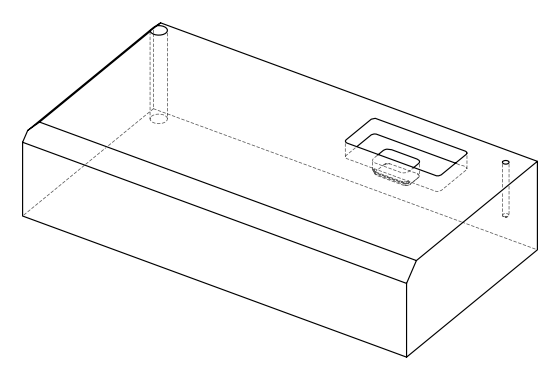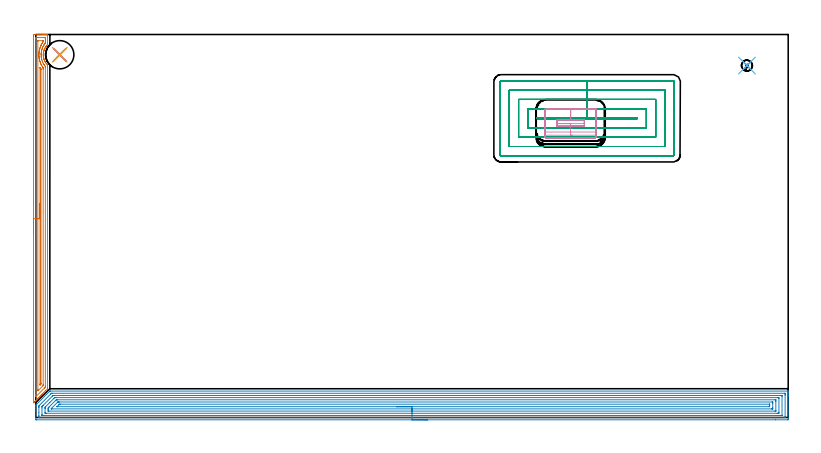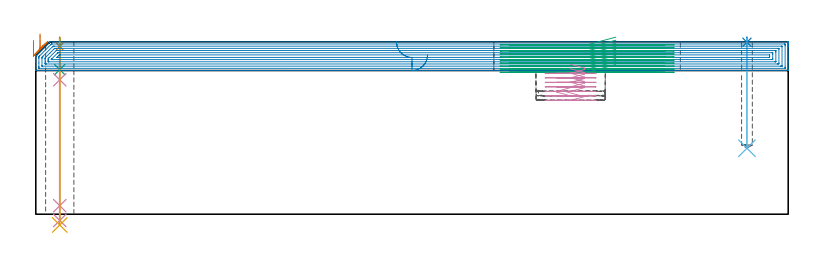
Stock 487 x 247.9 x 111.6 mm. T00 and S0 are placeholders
(PLAN: 10 operations, 7 tool changes, 63.2 min)
(1 SPOT_DRILL | STEP1HOLE | NXT0321_9005460120000 | 0.05 min | 182 mm3)
(2 SPOT_DRILL_1 | STEP1POCKET | NXT0321_9005460120000 | 0.03 min | 0 mm3)
(3 DRILL_BLIND_HOLE_INTO_CENTER | STEP1HOLE | NXT0301_128 | 0.08 min | 1724 mm3)
(4 GUN_DRILL_THROUGH_HOLE | STEP1HOLE | UGT0307_008 | 0.56 min | 8937 mm3)
(5 DRILL_TO_ENLARGE_THROUGH_HOLE | STEP1HOLE | UGT0301_252 | 0.48 min | 18450 mm3)
(6 DRILL_BLIND_HOLE_INTO_CENTER_1 | STEP1POCKET | UGT0301_465 | 0.29 min | 2563 mm3)
(7 AREA_MILL | FG_CHAMFER_SURFACE | UGT0205_001 | 7.57 min | 10071 mm3)
(8 AREA_MILL_1 | FG_CHAMFER_SURFACE_1 | UGT0205_001 | 27.45 min | 83752 mm3)
(9 MILL_RECTANGULAR_POCKET | POCKET_RECTANGULAR_STRAIGHT | NXT0201_009 | Follow Part, ap 2, ae 75% | 23.92 min | 133985 mm3)
(10 MILL_RECTANGULAR_POCKET_1 | POCKET_RECTANGULAR_STRAIGHT_1 | UGT0201_092 | Follow Part, ap 3, ae 75% | 2.78 min | 23787 mm3)
(TOOL NXT0321_9005460120000 | NC Spot Drill, 142deg, 12mm, Carbide, Uncoated | D12 PA142 FL30 Z2)
(TOOL NXT0301_128 | Carbide Drill 12mm [861.1-1200-036A1-GP GC34] | D12 PA150 FL37.4 Z2)
(TOOL UGT0307_008 | Gun Drill 11 mm | D11 PA130 FL24 Z1)
(TOOL UGT0301_252 | Twist Drill 18.3 mm | D18.3 PA118 FL135 Z2)
(TOOL UGT0301_465 | Carbide Drill 7.0 mm | D7 PA118 FL69 Z2)
(TOOL UGT0205_001 | Chamfer Mill 20 x 3 x 45 deg. | D20 FL50 Z2)
(TOOL NXT0201_009 | ENDMILL 8mm [2P460-0800-NA 1630] | D8 FL26 Z6)
(TOOL UGT0201_092 | End mill 12 mm | D12 R1 FL26 Z4)
(OP 1 SPOT_DRILL)
G17 G21 G94 G90
T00 M6
G54
G17 G0 G90 X15.5 Y234.8 S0 M3
G43 Z121.6 H0
G94 G81 G98 Z108.6 F250. R114.6
G80
M5
M2
(OP 2 SPOT_DRILL_1)
G17 G21 G94 G90
T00 M6
G54
G17 G0 G90 X460.3 Y227.8 S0 M3
G43 Z121.6 H0
G94 G81 G98 Z111.299 F250. R114.6
G80
M5
M2
(OP 3 DRILL_BLIND_HOLE_INTO_CENTER)
G17 G21 G94 G90
T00 M6
G54
G17 G0 G90 X15.5 Y234.8 S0 M3
G43 Z121.6 H1
G94 G81 G98 Z93.6 F250. R113.6
G80
M5
M2
(OP 4 GUN_DRILL_THROUGH_HOLE)
G17 G21 G94 G90
T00 M6
G54
G17 G0 G90 X15.5 Y234.8 M8
G43 Z121.6 H0
Z106.74
S716 M3
G94 G1 Z87.009 F125. M26
G4 X.084
Z5.5 F250.
G4 X.084
Z-4.065 F125.
G4 X.084
M5
M9
G0 Z106.74
Z121.6
M2
(OP 5 DRILL_TO_ENLARGE_THROUGH_HOLE)
G17 G21 G94 G90
T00 M6
G54
G17 G0 G90 X15.5 Y234.8 S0 M3
G43 Z121.6 H0
G94 G73 G98 Z-6.998 F250. Q16.943 R113.6
G80
M5
M2
(OP 6 DRILL_BLIND_HOLE_INTO_CENTER_1)
G17 G21 G94 G90
T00 M6
G54
G17 G0 G90 X460.3 Y227.8 S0 M3
G43 Z121.6 H0
G94 G81 G98 Z42.7 F250. R113.6
G80
M5
M2
(OP 7 AREA_MILL)
G17 G21 G94 G90
T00 M6
G54
G17 G0 G90 X-1.5 Y118.7 S1061 M3
G43 Z121.6 H0
Z112.5
G94 G1 Y118.738 Z111.628 F250.
Y118.852 Z110.763
Y119.041 Z109.912
Y119.303 Z109.08
Y119.637 Z108.274
Y120.04 Z107.5
Y120.508 Z106.764
Y121.04 Z106.072
Y121.629 Z105.429
Y122.272 Z104.84
Y122.964 Z104.308
Y123.7 Z103.84
Y124.474 Z103.437
Y125.28 Z103.103
Y126.112 Z102.841
Y126.963 Z102.652
Y127.828 Z102.538
Y128.7 Z102.5
Y246.966
X-1.499 Y247.304 Z102.501
X-1.494 Y247.851 Z102.504
X-1.491 Y247.892 Z102.506
X-0.949 Y247.897 Z103.048
X-0.355 Y247.9 Z103.642
X4.383 Z108.377
X4.973 Z108.97
X5.271 Z109.268
X5.861 Z109.858
X6.16 Z110.155
X6.757 Z110.757
X7.049 Z111.048
X7.23 Z111.229
X7.566 Y247.893 Z111.557
X7.597 Y247.89 Z111.588
X7.6 Y247.75 Z111.6
Y241.507
X7.597 Y241.344 Z111.589
X7.545 Y241.279 Z111.541
X7.199 Y240.912 Z111.197
X7.049 Y240.73 Z111.045
X6.758 Y240.382 Z110.757
X6.61 Y240.182 Z110.61
X6.49 Y240.018 Z110.489
X6.205 Y239.575 Z110.205
X5.941 Y239.124 Z109.939
X5.876 Y239.002 Z109.874
X5.796 Y238.832 Z109.792
X5.693 Y238.618 Z109.691
X5.639 Y238.495 Z109.638
X5.593 Y238.387 Z109.59
X5.524 Y238.23 Z109.523
X5.494 Y238.147 Z109.493
X5.418 Y237.941 Z109.414
X5.359 Y237.785 Z109.357
X5.292 Y237.578 Z109.292
X5.214 Y237.336 Z109.214
X5.199 Y237.277 Z109.199
X5.141 Y237.049 Z109.138
X5.098 Y236.89 Z109.098
X5. Y236.442 Z109.
X4.975 Y236.27 Z108.975
X4.932 Y235.971 Z108.932
X4.906 Y235.711 Z108.903
X4.894 Y235.611 Z108.893
X4.888 Y235.548 Z108.886
X4.882 Y235.437 Z108.879
X4.869 Y235.151 Z108.859
X4.865 Y235.101 Z108.857
X4.863 Y235.009 Z108.858
Y234.956 Z108.856
X4.861 Y234.797 Z108.853
Y234.783 Z108.854
X4.86 Y234.653 Z108.855
X4.862 Y234.604 Z108.857
X4.867 Y234.462 Z108.864
X4.876 Y234.283 Z108.87
X4.878 Y234.206 Z108.874
X4.901 Y233.931 Z108.899
X4.915 Y233.759 Z108.914
X4.949 Y233.482 Z108.949
X4.992 Y233.207 Z108.991
X5.029 Y233.036 Z109.026
X5.064 Y232.865 Z109.062
X5.174 Y232.417 Z109.173
X5.255 Y232.144 Z109.253
X5.306 Y231.971 Z109.304
X5.336 Y231.884 Z109.335
X5.403 Y231.698 Z109.4
X5.451 Y231.562 Z109.45
X5.465 Y231.522 Z109.464
X5.646 Y231.077 Z109.645
X5.759 Y230.836 Z109.755
X5.774 Y230.807 Z109.77
X5.875 Y230.6 Z109.874
X5.99 Y230.394 Z109.989
X6.108 Y230.183 Z110.108
X6.278 Y229.915 Z110.276
X6.393 Y229.732 Z110.392
X6.698 Y229.289 Z110.697
X6.759 Y229.211 Z110.757
X6.918 Y229.023 Z110.915
X7.109 Y228.797 Z111.106
X7.493 Y228.373 Z111.492
X7.5 Y228.365 Z111.498
X7.601 Y228.267 Z111.583
X7.6 Y227.685 Z111.6
Y19.013
X7.594 Y18.595 Z111.592
X7.53 Y18.53 Z111.529
X7.493 Y18.492 Z111.492
X6.23 Y17.23 Z110.229
X5.339 Y16.338 Z109.338
X4.447 Y15.446 Z108.446
X4.383 Y15.381 Z108.379
X4.319 Y15.319 Z108.318
X4.149 Y15.149 Z108.148
X4.087 Y15.085 Z108.083
X4.024 Y15.024 Z108.023
X3.852 Y14.852 Z107.851
X3.79 Y14.789 Z107.787
X3.729 Y14.729 Z107.728
X3.555 Y14.554 Z107.554
X3.494 Y14.493 Z107.491
X3.434 Y14.433 Z107.433
X3.258 Y14.257 Z107.257
X3.198 Y14.197 Z107.195
X3.139 Y14.138 Z107.138
X2.96 Y13.96 Z106.959
X2.902 Y13.9 Z106.899
X2.844 Y13.843 Z106.843
X2.663 Y13.663 Z106.662
X2.606 Y13.604 Z106.602
X2.549 Y13.548 Z106.547
X2.366 Y13.365 Z106.365
X2.309 Y13.308 Z106.306
X2.253 Y13.253 Z106.252
X2.069 Y13.068 Z106.068
X2.013 Y13.012 Z106.01
X1.958 Y12.958 Z105.957
X1.771 Y12.771 Z105.77
X1.717 Y12.716 Z105.714
X1.663 Y12.663 Z105.662
X1.474 Y12.474 Z105.473
X1.421 Y12.419 Z105.418
X1.368 Y12.367 Z105.367
X1.177 Y12.176 Z105.176
X1.125 Y12.123 Z105.122
X1.073 Y12.072 Z105.072
X0.88 Y11.879 Z104.879
X0.828 Y11.827 Z104.825
X0.778 Y11.777 Z104.777
X0.582 Y11.582 Z104.581
X0.532 Y11.531 Z104.529
X0.483 Y11.482 Z104.481
X0.285 Y11.285 Z104.284
X0.236 Y11.235 Z104.233
X0.187 Y11.187 Z104.186
X-0.012 Y10.987 Z103.987
X-0.06 Y10.939 Z103.937
X-0.108 Y10.892 Z103.891
X-0.309 Y10.69 Z103.69
X-0.356 Y10.642 Z103.641
X-0.403 Y10.597 Z103.596
X-0.607 Y10.393 Z103.392
X-0.653 Y10.346 Z103.345
X-0.698 Y10.302 Z103.301
X-0.904 Y10.096 Z103.095
X-0.949 Y10.05 Z103.048
X-1.08 Y9.92 Z102.92
X-1.191 Y9.809 Z102.809
X-1.499 Y9.501 Z102.499
X-1.5 Y9.727 Z102.5
Y128.7
X-0.086 Z103.914
X-0.085 Y245.521 Z103.915
X-0.084 Y245.545 Z103.916
X-0.06 Y245.89 Z103.94
X0.453 Y245.898 Z104.453
X0.828 Y245.899 Z104.828
X1.339 Y245.9 Z105.339
X4.894 Z108.894
X5.271 Y245.899 Z109.271
X5.785 Y245.897 Z109.785
X6.16 Y245.89 Z110.16
X6.184 Y245.521 Z110.184
X6.185 Y245.496 Z110.185
X6.186 Y244.629 Z110.186
Y243.737
X6.185 Y242.845 Z110.185
X6.184 Y242.821 Z110.184
X6.16 Y242.302 Z110.16
X6.007 Y242.107 Z110.007
X5.888 Y241.954 Z109.888
X5.623 Y241.601 Z109.623
X5.271 Y241.095 Z109.271
X5.258 Y241.075 Z109.258
X5.25 Y241.062 Z109.25
X4.928 Y240.515 Z108.928
X4.736 Y240.17 Z108.736
X4.621 Y239.931 Z108.621
X4.383 Y239.421 Z108.383
X4.34 Y239.322 Z108.34
X4.323 Y239.278 Z108.323
X4.099 Y238.672 Z108.099
X4.006 Y238.387 Z108.006
X3.886 Y237.994 Z107.886
X3.755 Y237.495 Z107.755
X3.727 Y237.378 Z107.727
X3.706 Y237.282 Z107.706
X3.644 Y236.975 Z107.644
X3.587 Y236.603 Z107.587
X3.494 Y235.897 Z107.494
X3.479 Y235.727 Z107.479
X3.478 Y235.711 Z107.478
X3.46 Y235.286 Z107.46
X3.446 Y234.868 Z107.446
X3.447 Y234.82 Z107.447
X3.475 Y233.947 Z107.475
X3.476 Y233.928 Z107.476
X3.494 Y233.712 Z107.494
X3.572 Y233.036 Z107.572
X3.578 Y232.994 Z107.578
X3.586 Y232.944 Z107.586
X3.67 Y232.508 Z107.67
X3.75 Y232.144 Z107.75
X3.835 Y231.802 Z107.835
X3.992 Y231.253 Z107.992
X4.257 Y230.487 Z108.257
X4.307 Y230.361 Z108.307
X4.383 Y230.182 Z108.383
X4.716 Y229.469 Z108.716
X5.149 Y228.7 Z109.149
X5.226 Y228.577 Z109.226
X5.271 Y228.509 Z109.271
X5.605 Y228.023 Z109.605
X5.854 Y227.685 Z109.854
X6.16 Y227.297 Z110.16
X6.184 Y226.794 Z110.184
X6.185 Y226.769 Z110.185
X6.186 Y20.797 Z110.186
X6.184 Y19.905 Z110.184
X6.183 Y19.882 Z110.183
X6.16 Y19.622 Z110.16
X5.86 Y19.315 Z109.86
X5.563 Y19.013 Z109.563
X0.212 Y13.663 Z104.212
X0.073 Y13.529 Z104.073
X-0.06 Y13.402 Z103.94
X-0.083 Y13.663 Z103.917
X-0.084 Y13.687 Z103.916
X-0.086 Y14.554 Z103.914
Y128.7
X1.328 Z105.328
X1.329 Y243.737 Z105.329
X1.33 Y243.835 Z105.33
X1.333 Y243.882 Z105.333
X1.334 Y243.887 Z105.334
X1.347 Y243.891 Z105.347
X1.393 Y243.896 Z105.393
X1.555 Y243.9 Z105.555
X4.383 Z108.383
X4.545 Y243.898 Z108.545
X4.653 Y243.895 Z108.653
X4.739 Y243.89 Z108.739
X4.765 Y243.882 Z108.765
X4.766 Y243.866 Z108.766
X4.768 Y243.737 Z108.768
X4.766 Y243.353 Z108.766
X4.763 Y243.227 Z108.763
X4.452 Y242.776 Z108.452
X4.383 Y242.671 Z108.383
X4.105 Y242.232 Z108.105
X3.935 Y241.954 Z107.935
X3.773 Y241.674 Z107.773
X3.494 Y241.158 Z107.494
X3.462 Y241.094 Z107.462
X3.447 Y241.062 Z107.447
X3.189 Y240.477 Z107.189
X3.061 Y240.17 Z107.061
X2.936 Y239.839 Z106.936
X2.736 Y239.278 Z106.736
X2.704 Y239.18 Z106.704
X2.606 Y238.864 Z106.606
X2.504 Y238.488 Z106.504
X2.479 Y238.387 Z106.479
X2.336 Y237.765 Z106.336
X2.279 Y237.495 Z106.279
X2.202 Y237.008 Z106.202
X2.151 Y236.603 Z106.151
X2.105 Y236.214 Z106.105
X2.066 Y235.711 Z106.066
X2.047 Y235.38 Z106.047
X2.036 Y234.82 Z106.036
X2.045 Y234.491 Z106.045
X2.066 Y233.928 Z106.066
X2.09 Y233.554 Z106.09
X2.145 Y233.036 Z106.145
X2.205 Y232.546 Z106.205
X2.276 Y232.144 Z106.276
X2.426 Y231.433 Z106.426
X2.471 Y231.253 Z106.471
X2.606 Y230.75 Z106.606
X2.726 Y230.361 Z106.726
X2.784 Y230.182 Z106.784
X3.045 Y229.469 Z107.045
X3.153 Y229.203 Z107.153
X3.376 Y228.696 Z107.376
X3.432 Y228.577 Z107.432
X3.494 Y228.452 Z107.494
X3.918 Y227.685 Z107.918
X4.088 Y227.391 Z108.088
X4.383 Y226.929 Z108.383
X4.473 Y226.794 Z108.473
X4.671 Y226.504 Z108.671
X4.756 Y226.376 Z108.756
X4.765 Y226.339 Z108.765
X4.767 Y226.278 Z108.767
X4.77 Y226.153 Z108.77
X4.771 Y225.902 Z108.771
Y225.512
Y21.299
X4.769 Y20.797 Z108.769
X4.767 Y20.7 Z108.767
X4.765 Y20.68 Z108.765
X4.753 Y20.662 Z108.753
X4.724 Y20.628 Z108.724
X4.639 Y20.54 Z108.639
X1.329 Y17.23 Z105.329
X1.328 Y18.122 Z105.328
Y128.7
X2.743 Z106.743
Y225.902
X2.745 Y226.422 Z106.745
X2.747 Y226.488 Z106.747
X2.748 Y226.514 Z106.748
X2.761 Y226.5 Z106.761
X3.327 Y225.58 Z107.327
X3.351 Y225.54 Z107.351
X3.353 Y225.522 Z107.353
X3.356 Y225.481 Z107.356
X3.357 Y225.397 Z107.357
Y225.228
Y21.963
X3.356 Y21.827 Z107.356
X3.353 Y21.757 Z107.353
X3.35 Y21.726 Z107.35
X3.331 Y21.689 Z107.331
X2.911 Y21.259 Z106.911
X2.846 Y21.195 Z106.846
X2.792 Y21.143 Z106.792
X2.754 Y21.109 Z106.754
X2.749 Y21.108 Z106.749
X2.747 Y21.11 Z106.747
X2.745 Y21.144 Z106.745
X2.743 Y21.551 Z106.743
Y21.689
Y128.7
Y129.572 Z106.781
Y130.436 Z106.895
Y131.288 Z107.083
Y132.12 Z107.346
Y132.926 Z107.68
Y133.7 Z108.082
Y134.436 Z108.551
Y135.128 Z109.082
Y135.771 Z109.672
Y136.36 Z110.315
Y136.891 Z111.007
Y137.36 Z111.743
Y137.763 Z112.516
Y138.097 Z113.322
Y138.359 Z114.154
Y138.548 Z115.006
Y138.662 Z115.871
Y138.7 Z116.743
G0 Z121.6
M5
M2
(OP 8 AREA_MILL_1)
G17 G21 G94 G90
T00 M6
G54
G17 G0 G90 X253.5 Y-1.5 S1061 M3
G43 Z121.6 H0
Z103.
G94 G1 X253.462 Z102.128 F250.
X253.348 Z101.263
X253.159 Z100.412
X252.897 Z99.58
X252.563 Z98.774
X252.16 Z98.
X251.692 Z97.264
X251.16 Z96.572
X250.571 Z95.929
X249.928 Z95.34
X249.236 Z94.808
X248.5 Z94.34
X247.726 Z93.937
X246.92 Z93.603
X246.088 Z93.341
X245.237 Z93.152
X244.372 Z93.038
X243.5 Z93.
X0.613
X0.192 Y-1.495 Z93.003
X0.01 Y-1.492 Z93.006
X0. Y-1.306 Z93.191
Y4.269 Z98.763
Y5.706 Z100.202
Y6.917 Z101.411
Y7.749 Z102.248
Y7.774 Z102.273
X0.001 Y7.993 Z102.49
X0.017 Y8.018 Z102.517
X9.07 Y17.07 Z111.569
X9.075 Y17.075 Z111.573
X9.099 Y17.096 Z111.589
X9.542 Y17.1 Z111.6
X486.834
X486.991 Y17.097 Z111.588
X486.992 Y17.089 Z111.58
X487. Y16.749 Z111.249
Y16.403 Z110.902
Y15.746 Z110.241
Y14.534 Z109.031
Y13.98 Z108.474
Y3.966 Z98.463
Y-1.029 Z93.469
X486.997 Y-1.309 Z93.188
X486.99 Y-1.492 Z93.006
X486.805 Y-1.499 Z92.999
X478.797 Y-1.5 Z93.
X243.5
Y-0.086 Z94.414
X2.399 Y-0.085 Z94.415
X2.337
X2.019 Y-0.079 Z94.421
X2.01 Y0.024 Z94.524
X2.003 Y0.245 Z94.745
X2.001 Y0.737 Z95.237
X2. Y1.131 Z95.631
Y3.386 Z97.886
Y6.428 Z100.928
X2.002 Y6.917 Z101.417
X2.005 Y7.307 Z101.807
X2.013 Y7.552 Z102.052
X2.252 Y7.8 Z102.3
X2.324 Y7.874 Z102.374
X9.542 Y15.093 Z109.593
X9.873 Y15.419 Z109.919
X10.064 Y15.606 Z110.106
X10.132 Y15.67 Z110.17
X10.228 Y15.679 Z110.179
X10.435 Y15.684 Z110.184
X10.497 Y15.685 Z110.185
X484.601
X484.663
X484.981 Y15.679 Z110.179
X484.99 Y15.576 Z110.076
X484.997 Y15.355 Z109.855
X484.999 Y14.863 Z109.363
X485. Y14.469 Z108.969
X484.999 Y0.737 Z95.237
X484.998 Y0.345 Z94.845
X484.99 Y-0.05 Z94.45
X484.983 Y-0.08 Z94.42
X484.965 Y-0.082 Z94.418
X484.913 Y-0.084 Z94.416
X484.809 Y-0.085 Z94.415
X484.601 Y-0.086 Z94.414
X243.5
Y1.328 Z95.828
X4.479 Y1.329 Z95.829
X4.185 Y1.33 Z95.83
X4.087 Y1.332 Z95.832
X4.017 Y1.335 Z95.835
X4.01 Y1.438 Z95.938
X4.003 Y1.62 Z96.12
X4. Y1.802 Z96.302
Y6.216 Z100.716
X4.004 Y6.917 Z101.417
X4.006 Y7.093 Z101.593
X4.185 Y7.282 Z101.782
X4.444 Y7.544 Z102.044
X4.699 Y7.8 Z102.3
X10.659 Y13.759 Z108.259
X10.883 Y13.98 Z108.48
X11.108 Y14.197 Z108.697
X11.186 Y14.265 Z108.765
X11.328 Y14.267 Z108.767
X11.927 Y14.271 Z108.771
X482.521
X482.815 Y14.27 Z108.77
X482.913 Y14.268 Z108.768
X482.983 Y14.265 Z108.765
X482.99 Y14.162 Z108.662
X482.997 Y13.98 Z108.48
X483. Y13.798 Z108.298
X482.999 Y1.438 Z95.938
X482.995 Y1.377 Z95.877
X482.99 Y1.335 Z95.835
X482.962 Y1.333 Z95.833
X482.815 Y1.331 Z95.831
X482.217 Y1.329 Z95.829
X481.923 Y1.328 Z95.828
X243.5
Y2.743 Z97.243
X6.863
X6.619 Y2.744 Z97.244
X6.12 Y2.75 Z97.25
X6.01 Y2.758 Z97.258
X6.006 Y2.953 Z97.453
X6. Y3.356 Z97.856
Y6.005 Z100.505
X6.001 Y6.034 Z100.534
X6.01 Y6.461 Z100.961
X6.023 Y6.662 Z101.162
X6.122 Y6.767 Z101.267
X6.267 Y6.917 Z101.417
X9.096 Y9.747 Z104.247
X11.564 Y12.214 Z106.714
X11.895 Y12.537 Z107.037
X12.221 Y12.85 Z107.35
X12.468 Y12.854 Z107.354
X13.114 Y12.857 Z107.357
X13.357
X480.137
X480.381 Y12.856 Z107.356
X480.88 Y12.85 Z107.35
X480.99 Y12.842 Z107.342
X480.994 Y12.647 Z107.147
X481. Y12.244 Z106.744
Y3.386 Z97.886
X480.994 Y2.959 Z97.459
X480.99 Y2.752 Z97.252
X480.781 Y2.748 Z97.248
X480.137 Y2.743 Z97.243
X479.894
X243.5
Y4.157 Z98.657
X8.536
X8.31 Y4.158 Z98.658
X8.16 Y4.16 Z98.66
X8.041 Y4.164 Z98.664
X8.009 Y4.169 Z98.669
X8.007 Y4.178 Z98.678
X8.004 Y4.269 Z98.769
X8. Y4.91 Z99.41
Y5.151 Z99.651
X8.001 Y5.792 Z100.292
X8.006 Y6.034 Z100.534
X8.01 Y6.193 Z100.693
X8.11 Y6.301 Z100.801
X8.241 Y6.438 Z100.938
X8.649 Y6.851 Z101.351
X8.682 Y6.884 Z101.384
X13.13 Y11.331 Z105.831
X13.231 Y11.421 Z105.921
X13.556 Y11.436 Z105.936
X13.781 Y11.441 Z105.941
X13.895 Y11.443 Z105.943
X478.463
X478.689 Y11.442 Z105.942
X478.839 Y11.44 Z105.94
X478.958 Y11.436 Z105.936
X478.991 Y11.431 Z105.931
X478.993 Y11.422 Z105.922
X478.996 Y11.331 Z105.831
X479. Y10.69 Z105.19
Y10.449 Z104.949
X478.999 Y4.269 Z98.769
X478.997 Y4.188 Z98.688
X478.994 Y4.169 Z98.669
X478.992 Y4.165 Z98.665
X478.953 Y4.163 Z98.663
X478.803 Y4.159 Z98.659
X478.577 Y4.157 Z98.657
X478.464
X243.5
Y5.571 Z100.071
X10.435 Y5.572 Z100.072
X10.008 Y5.573 Z100.073
X10.006 Y5.575 Z100.075
X10.002 Y5.58 Z100.08
X10.014 Y5.754 Z100.254
X10.1 Y5.845 Z100.345
X10.283 Y6.034 Z100.534
X14.007 Y9.759 Z104.259
X14.245 Y9.987 Z104.487
X14.279 Y10.02 Z104.52
X14.326 Y10.023 Z104.523
X14.435 Y10.026 Z104.526
X14.9 Y10.028 Z104.528
X15.325 Y10.029 Z104.529
X476.565 Y10.028 Z104.528
X476.992 Y10.026 Z104.526
X476.994 Y10.025 Z104.525
X476.998 Y10.02 Z104.52
X477. Y9.566 Z104.066
Y9.135 Z103.635
Y6.487 Z100.987
X476.999 Y6.034 Z100.534
X476.995 Y5.609 Z100.109
X476.99 Y5.581 Z100.081
X476.972 Y5.578 Z100.078
X476.916 Y5.575 Z100.075
X476.799 Y5.572 Z100.072
X476.565 Y5.571 Z100.071
X476.14
X243.5
Y6.985 Z101.485
X14.007 Y6.986 Z101.486
X13.937
X13.724 Y6.992 Z101.492
X13.702 Y6.996 Z101.496
X13.708 Y7.006 Z101.506
X13.721 Y7.021 Z101.521
X13.81 Y7.112 Z101.612
X13.902 Y7.205 Z101.705
X14.9 Y8.203 Z102.703
X15.142 Y8.443 Z102.943
X15.238 Y8.535 Z103.035
X15.298 Y8.589 Z103.089
X15.333 Y8.608 Z103.108
X15.382 Y8.609 Z103.109
X15.793 Y8.614 Z103.114
X15.862 Y8.615 Z103.115
X474.848 Y8.614 Z103.114
X474.964 Y8.61 Z103.11
X474.986 Y8.608 Z103.108
X474.992 Y8.596 Z103.096
X474.998 Y8.575 Z103.075
X474.999 Y8.554 Z103.054
X475. Y8.464 Z102.964
Y7.8 Z102.3
X474.999 Y7.583 Z102.083
X474.991 Y7.363 Z101.863
X474.975 Y6.992 Z101.492
X474.779 Y6.987 Z101.487
X474.709 Y6.986 Z101.486
X243.5 Y6.985 Z101.485
X242.628 Z101.523
X241.764 Z101.637
X240.912 Z101.826
X240.08 Z102.088
X239.274 Z102.422
X238.5 Z102.825
X237.764 Z103.294
X237.072 Z103.825
X236.429 Z104.414
X235.84 Z105.057
X235.309 Z105.749
X234.84 Z106.485
X234.437 Z107.259
X234.103 Z108.065
X233.841 Z108.897
X233.652 Z109.749
X233.538 Z110.614
X233.5 Z111.485
G0 Z121.6
M5
M2
(OP 9 MILL_RECTANGULAR_POCKET)
G17 G21 G94 G90
T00 M6
G54
G17 G0 G90 X375.399 Y193.9 S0 M3
G43 Z121.601 H1
Z114.601
G94 G1 X356.85 Z109.631 F250.
X324.5 F500.
Y193.4
X389.2
Y193.9
X356.85
Y199.9
X318.5
Y187.4
X395.2
Y199.9
X356.85
Y205.9
X312.5
Y181.4
X401.2
Y205.9
X356.85
Y211.9
X306.5
Y175.4
X407.2
Y211.9
X356.85
Y217.9
X301.1
G3 X300.5 Y217.3 R0.6
G1 Y170.
G3 X301.1 Y169.4 R0.6
G1 X412.6
G3 X413.2 Y170. R0.6
G1 Y217.3
G3 X412.6 Y217.9 R0.6
G1 X356.85
X355.85
G0 X375.399 Y193.9 Z112.631
G1 X356.85 Z107.661 F250.
X324.5 F500.
Y193.4
X389.2
Y193.9
X356.85
Y199.9
X318.5
Y187.4
X395.2
Y199.9
X356.85
Y205.9
X312.5
Y181.4
X401.2
Y205.9
X356.85
Y211.9
X306.5
Y175.4
X407.2
Y211.9
X356.85
Y217.9
X301.1
G3 X300.5 Y217.3 R0.6
G1 Y170.
G3 X301.1 Y169.4 R0.6
G1 X412.6
G3 X413.2 Y170. R0.6
G1 Y217.3
G3 X412.6 Y217.9 R0.6
G1 X356.85
X355.85
G0 X375.399 Y193.9 Z110.661
G1 X356.85 Z105.691 F250.
X324.5 F500.
Y193.4
X389.2
Y193.9
X356.85
Y199.9
X318.5
Y187.4
X395.2
Y199.9
X356.85
Y205.9
X312.5
Y181.4
X401.2
Y205.9
X356.85
Y211.9
X306.5
Y175.4
X407.2
Y211.9
X356.85
Y217.9
X301.1
G3 X300.5 Y217.3 R0.6
G1 Y170.
G3 X301.1 Y169.4 R0.6
G1 X412.6
G3 X413.2 Y170. R0.6
G1 Y217.3
G3 X412.6 Y217.9 R0.6
G1 X356.85
X355.85
G0 X375.399 Y193.9 Z108.691
G1 X356.85 Z103.721 F250.
X324.5 F500.
Y193.4
X389.2
Y193.9
X356.85
Y199.9
X318.5
Y187.4
X395.2
Y199.9
X356.85
Y205.9
X312.5
Y181.4
X401.2
Y205.9
X356.85
Y211.9
X306.5
Y175.4
X407.2
Y211.9
X356.85
Y217.9
X301.1
G3 X300.5 Y217.3 R0.6
G1 Y170.
G3 X301.1 Y169.4 R0.6
G1 X412.6
G3 X413.2 Y170. R0.6
G1 Y217.3
G3 X412.6 Y217.9 R0.6
G1 X356.85
X355.85
G0 X375.399 Y193.9 Z106.721
G1 X356.85 Z101.751 F250.
X324.5 F500.
Y193.4
X389.2
Y193.9
X356.85
Y199.9
X318.5
Y187.4
X395.2
Y199.9
X356.85
Y205.9
X312.5
Y181.4
X401.2
Y205.9
X356.85
Y211.9
X306.5
Y175.4
X407.2
Y211.9
X356.85
Y217.9
X301.1
G3 X300.5 Y217.3 R0.6
G1 Y170.
G3 X301.1 Y169.4 R0.6
G1 X412.6
G3 X413.2 Y170. R0.6
G1 Y217.3
G3 X412.6 Y217.9 R0.6
G1 X356.85
X355.85
G0 X375.399 Y193.9 Z104.751
G1 X356.85 Z99.781 F250.
X324.5 F500.
Y193.4
X389.2
Y193.9
X356.85
Y199.9
X318.5
Y187.4
X395.2
Y199.9
X356.85
Y205.9
X312.5
Y181.4
X401.2
Y205.9
X356.85
Y211.9
X306.5
Y175.4
X407.2
Y211.9
X356.85
Y217.9
X301.1
G3 X300.5 Y217.3 R0.6
G1 Y170.
G3 X301.1 Y169.4 R0.6
G1 X412.6
G3 X413.2 Y170. R0.6
G1 Y217.3
G3 X412.6 Y217.9 R0.6
G1 X356.85
X355.85
G0 X375.399 Y193.9 Z102.781
G1 X356.85 Z97.81 F250.
X324.5 F500.
Y193.4
X389.2
Y193.9
X356.85
Y199.9
X318.5
Y187.4
X395.2
Y199.9
X356.85
Y205.9
X312.5
Y181.4
X401.2
Y205.9
X356.85
Y211.9
X306.5
Y175.4
X407.2
Y211.9
X356.85
Y217.9
X301.1
G3 X300.5 Y217.3 R0.6
G1 Y170.
G3 X301.1 Y169.4 R0.6
G1 X412.6
G3 X413.2 Y170. R0.6
G1 Y217.3
G3 X412.6 Y217.9 R0.6
G1 X356.85
X355.85
G0 X375.399 Y193.9 Z100.81
G1 X356.85 Z95.84 F250.
X324.5 F500.
Y193.4
X389.2
Y193.9
X356.85
Y199.9
X318.5
Y187.4
X395.2
Y199.9
X356.85
Y205.9
X312.5
Y181.4
X401.2
Y205.9
X356.85
Y211.9
X306.5
Y175.4
X407.2
Y211.9
X356.85
Y217.9
X301.1
G3 X300.5 Y217.3 R0.6
G1 Y170.
G3 X301.1 Y169.4 R0.6
G1 X412.6
G3 X413.2 Y170. R0.6
G1 Y217.3
G3 X412.6 Y217.9 R0.6
G1 X356.85
X355.85
G0 X375.399 Y193.9 Z98.84
G1 X356.85 Z93.87 F250.
X324.5 F500.
Y193.4
X389.2
Y193.9
X356.85
Y199.9
X318.5
Y187.4
X395.2
Y199.9
X356.85
Y205.9
X312.5
Y181.4
X401.2
Y205.9
X356.85
Y211.9
X306.5
Y175.4
X407.2
Y211.9
X356.85
Y217.9
X301.1
G3 X300.5 Y217.3 R0.6
G1 Y170.
G3 X301.1 Y169.4 R0.6
G1 X412.6
G3 X413.2 Y170. R0.6
G1 Y217.3
G3 X412.6 Y217.9 R0.6
G1 X356.85
X355.85
G0 X375.399 Y193.9 Z96.87
G1 X356.85 Z91.9 F250.
X324.5 F500.
Y193.4
X389.2
Y193.9
X356.85
Y199.9
X318.5
Y187.4
X395.2
Y199.9
X356.85
Y205.9
X312.5
Y181.4
X401.2
Y205.9
X356.85
Y211.9
X306.5
Y175.4
X407.2
Y211.9
X356.85
Y217.9
X301.1
G3 X300.5 Y217.3 R0.6
G1 Y170.
G3 X301.1 Y169.4 R0.6
G1 X412.6
G3 X413.2 Y170. R0.6
G1 Y217.3
G3 X412.6 Y217.9 R0.6
G1 X356.85
X355.85
G0 Z121.601
M5
M2
(OP 10 MILL_RECTANGULAR_POCKET_1)
G17 G21 G94 G90
T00 M6
G54
G17 G0 G90 X345.873 Y188.5 S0 M3
G43 Z121.601 H0
Z97.108
G94 G1 X355.1 Z94.636 F250.
Y192.4 Z93.591
X346.15 Z91.193
X337.2 F500.
Y188.5
X355.1
Y192.4
X346.15
Y199.9
X330.1
G3 X329.7 Y199.5 R0.4
G1 Y181.4
G3 X330.1 Y181. R0.4
G1 X362.2
G3 X362.6 Y181.4 R0.4
G1 Y199.5
G3 X362.2 Y199.9 R0.4
G1 X346.15
X345.15
G0 X345.873 Y188.5 Z94.193
G1 X355.1 Z91.721 F250.
Y192.4 Z90.676
X346.15 Z88.277
X337.2 F500.
Y188.5
X355.1
Y192.4
X346.15
Y199.9
X330.1
G3 X329.7 Y199.5 R0.4
G1 Y181.4
G3 X330.1 Y181. R0.4
G1 X362.2
G3 X362.6 Y181.4 R0.4
G1 Y199.5
G3 X362.2 Y199.9 R0.4
G1 X346.15
X345.15
G0 X345.873 Y188.5 Z91.277
G1 X355.1 Z88.805 F250.
Y192.4 Z87.76
X346.15 Z85.362
X337.2 F500.
Y188.5
X355.1
Y192.4
X346.15
Y199.9
X330.1
G3 X329.7 Y199.5 R0.4
G1 Y181.4
G3 X330.1 Y181. R0.4
G1 X362.2
G3 X362.6 Y181.4 R0.4
G1 Y199.5
G3 X362.2 Y199.9 R0.4
G1 X346.15
X345.15
G0 X345.873 Y188.5 Z88.362
G1 X355.1 Z85.89 F250.
Y192.4 Z84.845
X346.15 Z82.446
X337.2 F500.
Y188.5
X355.1
Y192.4
X346.15
Y199.9
X330.1
G3 X329.7 Y199.5 R0.4
G1 Y181.4
G3 X330.1 Y181. R0.4
G1 X362.2
G3 X362.6 Y181.4 R0.4
G1 Y199.5
G3 X362.2 Y199.9 R0.4
G1 X346.15
X345.15
G0 X345.873 Y188.5 Z85.446
G1 X355.1 Z82.974 F250.
Y192.4 Z81.929
X346.15 Z79.531
X337.2 F500.
Y188.5
X355.1
Y192.4
X346.15
Y199.9
X330.1
G3 X329.7 Y199.5 R0.4
G1 Y181.4
G3 X330.1 Y181. R0.4
G1 X362.2
G3 X362.6 Y181.4 R0.4
G1 Y199.5
G3 X362.2 Y199.9 R0.4
G1 X346.15
X345.15
G0 X348.369 Y192.324 Z82.531
G1 X337.271 Z79.557 F250.
Y190.223 Z78.995
X346.15 Z76.615
X355.029 F500.
Y192.324
X337.271
Y190.223
X346.15
Y182.723
X362.521 Y182.722
X362.523 Y199.301
X362.504 Y199.646
X362.323 Y199.787
X362.245 Y199.811
X362.128 Y199.819
X360.45 Y199.824
X330.178 Y199.819
X329.965 Y199.782
X329.905 Y199.746
X329.798 Y199.638
X329.781 Y199.432
X329.774 Y199.035
X329.779 Y182.724
X346.15 Y182.723
X347.15
G0 X341.889 Y192.265 Z79.615
G1 X355.029 Z76.095 F250.
Y192.324 Z76.079
X346.15 Z73.7
X337.271 F500.
Y192.264
X355.029 Y192.265
Y192.324
X346.15
Y199.824
X330.178 Y199.819
X329.965 Y199.782
X329.905 Y199.746
X329.798 Y199.638
X329.781 Y199.432
X329.774 Y199.035
X329.78 Y184.767
X362.522 Y184.765
X362.523 Y199.301
X362.504 Y199.646
X362.323 Y199.787
X362.245 Y199.811
X362.128 Y199.819
X360.45 Y199.824
X346.15
X345.15
G0 Z121.601
M5
M2
